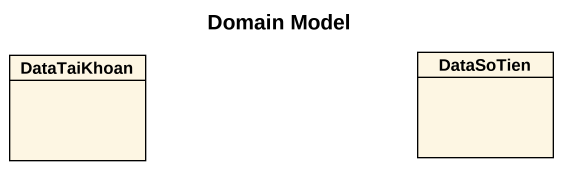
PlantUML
@startuml
title Domain Model
hide circle
hide empty members
class DataTaiKhoan
class DataSoTien
@enduml
